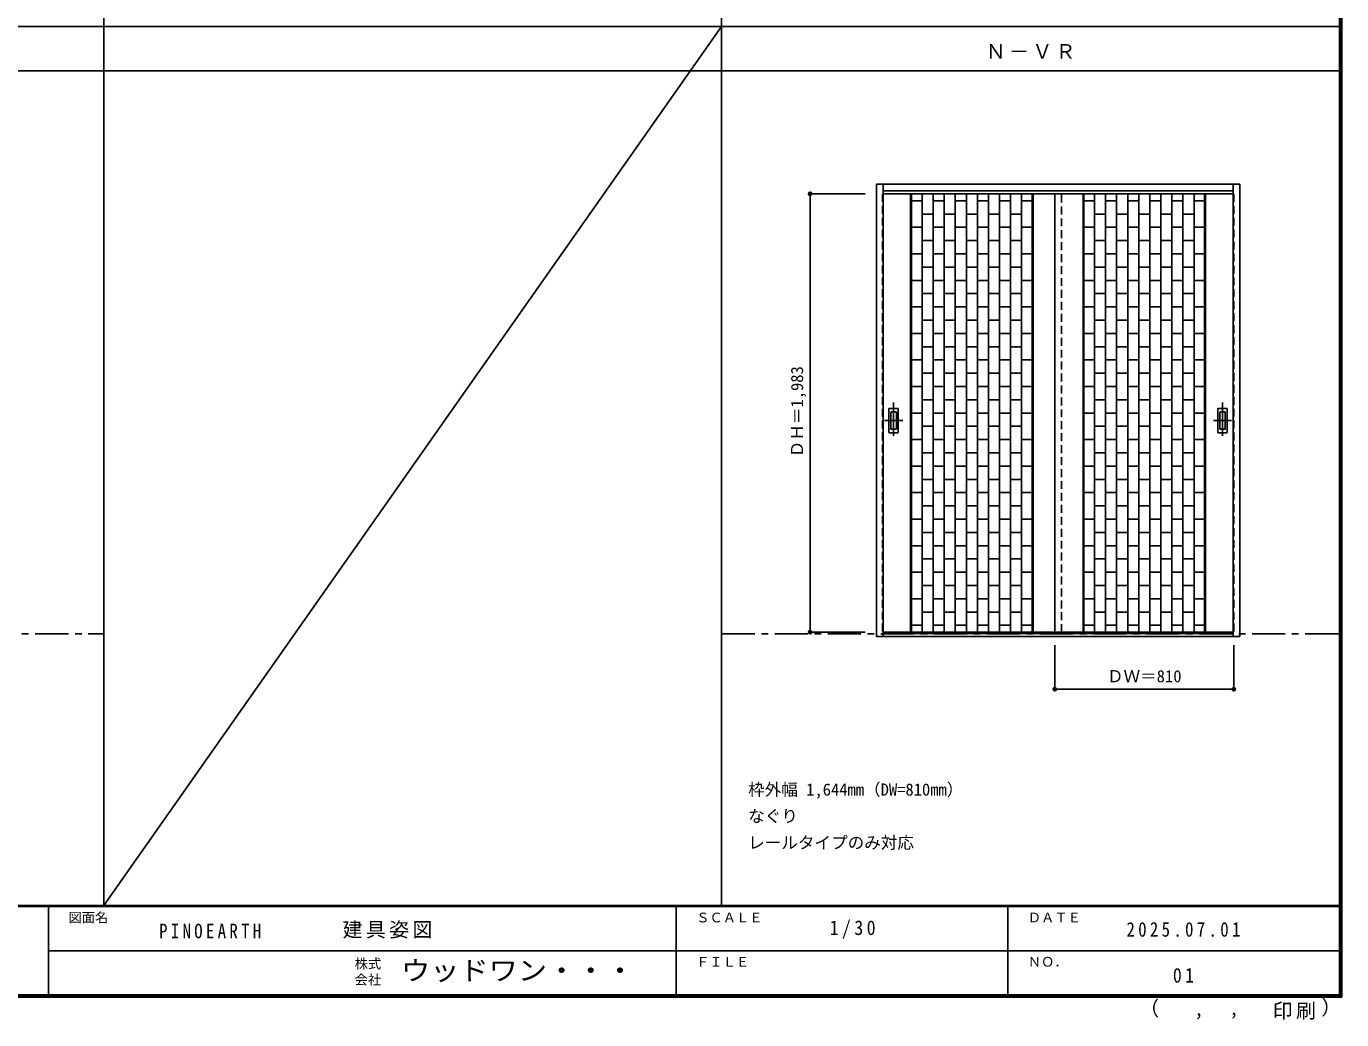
# Model space of a CAD drawing. Units: millimetres, scale not verified. Extents: x -6000 to 5700, y -4307 to 4260.
# Drawn here: x -250 to 5700, y -4307 to 186 of the extents above; entities that cross this region are included whole.
import ezdxf
from ezdxf.enums import TextEntityAlignment as Align

# ---------------------------------------------------------------- set-up
doc = ezdxf.new("R2010")
doc.units = ezdxf.units.MM
doc.header["$LTSCALE"] = 30
doc.header["$PDMODE"] = 32
doc.header["$PDSIZE"] = 15
doc.linetypes.add('CHAIN1', pattern=[8, 5, -1, 1, -1])
doc.linetypes.add('DASHED1', pattern=[1.8, 1.2, -0.6])
for name, color, linetype in [('0-1_通り芯', 4, 'CHAIN1'), ('0-2_扉', 4, 'DASHED1'), ('0-3_仕上げ', 3, 'Continuous'), ('0-4_枠', 3, 'Continuous'), ('0-6_引手', 3, 'Continuous'), ('0-A_文字', 7, 'Continuous'), ('0-B_寸法', 4, 'Continuous'), ('0-C_ハッチ', 4, 'DASHED1'), ('F-1_枠', 6, 'Continuous'), ('F-A_文字', 7, 'Continuous')]:
    doc.layers.add(name, color=color, linetype=linetype)
doc.styles.add('ＭＳ ゴシック', font='')
doc.styles.get('ＭＳ ゴシック').set_extended_font_data('MS Gothic')

msp = doc.modelspace()

# ---------------------------------------------------------------- linework, layer by layer
at = {"layer": '0-1_通り芯'}
for p, q in [((3673, -1516), (3673, -1678)), ((5161, -1516), (5161, -1678)), ((3632, -1597), (3714, -1597)), ((5120, -1597), (5202, -1597))]:
    msp.add_line(p, q, dxfattribs=at)
at = {"layer": '0-1_通り芯', "color": 7}
for p, q in [((-5490, -2562.5), (100, -2562.5)), ((2895, -2562.5), (5690, -2562.5))]:
    msp.add_line(p, q, dxfattribs=at)
at = {"layer": '0-2_扉'}
for p, q in [((3622, -571.5), (3622, -2554.5)), ((3625, -571.5), (3622, -571.5)), ((4432, -2554.5), (4432, -571.5)), ((5209, -571.5), (5212, -571.5)), ((3622, -2554.5), (3625, -2554.5))]:
    msp.add_line(p, q, dxfattribs=at)
at = {"layer": '0-2_扉', "color": 3, "linetype": 'Continuous'}
for p, q in [((5209, -571.5), (3625, -571.5)), ((4402, -2554.5), (4402, -571.5)), ((3625, -2554.5), (5209, -2554.5))]:
    msp.add_line(p, q, dxfattribs=at)
at = {"layer": '0-2_扉'}
msp.add_lwpolyline([(5212, -571.5), (5212, -2554.5), (5209, -2554.5)], dxfattribs=at)
at = {"layer": '0-3_仕上げ', "color": 7}
for p, q in [((3750, -2554.5), (3750, -571.5)), ((3754, -2554.5), (3754, -571.5)), ((4300, -2554.5), (4300, -571.5)), ((4304, -2554.5), (4304, -571.5)), ((4530, -2554.5), (4530, -571.5)), ((4534, -2554.5), (4534, -571.5)), ((5080, -2554.5), (5080, -571.5)), ((5084, -2554.5), (5084, -571.5))]:
    msp.add_line(p, q, dxfattribs=at)
at = {"layer": '0-4_枠'}
for p, q in [((3595, -2574.5), (3595, -527.5)), ((3595, -527.5), (5239, -527.5)), ((3625, -2574.5), (3625, -527.5)), ((5209, -2553.96), (5209, -527.5)), ((5239, -2574.5), (5239, -527.5)), ((3625, -557.5), (5209, -557.5)), ((5239, -2574.5), (3595, -2574.5)), ((5209, -2559.5), (3625, -2559.5))]:
    msp.add_line(p, q, dxfattribs=at)
msp.add_lwpolyline([(5209, -2574.5), (5209, -2554.3), (5209, -2553.96)], dxfattribs=at)
at = {"layer": '0-6_引手'}
for p, q in [((3652, -1650.5), (3652, -1543.5)), ((3692.5, -1542), (3653.5, -1542)), ((3694, -1543.5), (3694, -1650.5)), ((5140, -1650.5), (5140, -1543.5)), ((5180.5, -1542), (5141.5, -1542)), ((5182, -1543.5), (5182, -1650.5)), ((3692.5, -1652), (3653.5, -1652)), ((5180.5, -1652), (5141.5, -1652))]:
    msp.add_line(p, q, dxfattribs=at)
at = {"layer": '0-6_引手', "color": 7}
for p, q in [((3660.5, -1634.5), (3660.5, -1559.5)), ((3684, -1558), (3662, -1558)), ((3685.5, -1559.5), (3685.5, -1634.5)), ((5148.5, -1634.5), (5148.5, -1559.5)), ((5172, -1558), (5150, -1558)), ((5173.5, -1559.5), (5173.5, -1634.5)), ((3684, -1636), (3662, -1636)), ((5172, -1636), (5150, -1636))]:
    msp.add_line(p, q, dxfattribs=at)
at = {"layer": '0-6_引手'}
for centre, start, end in [((3653.5, -1543.5), 90, 180), ((3692.5, -1543.5), 0, 90), ((5141.5, -1543.5), 90, 180), ((5180.5, -1543.5), 0, 90), ((3653.5, -1650.5), 180, 270), ((3692.5, -1650.5), 270, 0), ((5141.5, -1650.5), 180, 270), ((5180.5, -1650.5), 270, 0)]:
    msp.add_arc(centre, 1.5, start, end, dxfattribs=at)
at = {"layer": '0-6_引手', "color": 7}
for centre, start, end in [((3662, -1559.5), 90, 180), ((3684, -1559.5), 0, 90), ((5150, -1559.5), 90, 180), ((5172, -1559.5), 0, 90), ((3662, -1634.5), 180, 270), ((3684, -1634.5), 270, 0), ((5150, -1634.5), 180, 270), ((5172, -1634.5), 270, 0)]:
    msp.add_arc(centre, 1.5, start, end, dxfattribs=at)
at = {"layer": '0-B_寸法'}
for p, q in [((3295, -571.5), (3545, -571.5)), ((3295, -571.5), (3295, -2554.5)), ((3295, -2554.5), (3545, -2554.5)), ((4402, -2812.5), (4402, -2612.5)), ((5212, -2812.5), (5212, -2612.5)), ((4402, -2812.5), (5212, -2812.5))]:
    msp.add_line(p, q, dxfattribs=at)
at = {"layer": '0-B_寸法', "color": 7}
for p in [(3295, -571.5), (3295, -2554.5), (4402, -2812.5), (5212, -2812.5)]:
    msp.add_point(p, dxfattribs=at)
at = {"layer": '0-C_ハッチ', "linetype": 'Continuous'}
for p, q in [((3802, -2554.5), (3802, -571.5)), ((3852, -571.5), (3852, -2554.5)), ((3902, -571.5), (3902, -2554.5)), ((3952, -571.5), (3952, -2554.5)), ((4002, -571.5), (4002, -2554.5)), ((4052, -571.5), (4052, -2554.5)), ((4102, -571.5), (4102, -2554.5)), ((4152, -571.5), (4152, -2554.5)), ((4202, -571.5), (4202, -2554.5)), ((4252, -571.5), (4252, -2554.5)), ((4582, -2554.5), (4582, -571.5)), ((4632, -571.5), (4632, -2554.5)), ((4682, -571.5), (4682, -2554.5)), ((4732, -571.5), (4732, -2554.5)), ((4782, -571.5), (4782, -2554.5)), ((4832, -571.5), (4832, -2554.5)), ((4882, -571.5), (4882, -2554.5)), ((4932, -571.5), (4932, -2554.5)), ((4982, -571.5), (4982, -2554.5)), ((5032, -571.5), (5032, -2554.5)), ((3802, -603), (3754, -603)), ((3902, -603), (3852, -603)), ((4002, -603), (3952, -603)), ((4102, -603), (4052, -603)), ((4202, -603), (4152, -603)), ((4300, -603), (4252, -603)), ((4582, -603), (4534, -603)), ((4682, -603), (4632, -603)), ((4782, -603), (4732, -603)), ((4882, -603), (4832, -603)), ((4982, -603), (4932, -603)), ((5080, -603), (5032, -603)), ((3852, -663), (3802, -663)), ((3952, -663), (3902, -663)), ((4052, -663), (4002, -663)), ((4152, -663), (4102, -663)), ((4252, -663), (4202, -663)), ((4632, -663), (4582, -663)), ((4732, -663), (4682, -663)), ((4832, -663), (4782, -663)), ((4932, -663), (4882, -663)), ((5032, -663), (4982, -663)), ((3802, -723), (3754, -723)), ((3902, -723), (3852, -723)), ((4002, -723), (3952, -723)), ((4102, -723), (4052, -723)), ((4202, -723), (4152, -723)), ((4300, -723), (4252, -723)), ((4582, -723), (4534, -723)), ((4682, -723), (4632, -723)), ((4782, -723), (4732, -723)), ((4882, -723), (4832, -723)), ((4982, -723), (4932, -723)), ((5080, -723), (5032, -723)), ((3852, -783), (3802, -783)), ((3952, -783), (3902, -783)), ((4052, -783), (4002, -783)), ((4152, -783), (4102, -783)), ((4252, -783), (4202, -783)), ((4632, -783), (4582, -783)), ((4732, -783), (4682, -783)), ((4832, -783), (4782, -783)), ((4932, -783), (4882, -783)), ((5032, -783), (4982, -783)), ((3802, -843), (3754, -843)), ((3902, -843), (3852, -843)), ((4002, -843), (3952, -843)), ((4102, -843), (4052, -843)), ((4202, -843), (4152, -843)), ((4300, -843), (4252, -843)), ((4582, -843), (4534, -843)), ((4682, -843), (4632, -843)), ((4782, -843), (4732, -843)), ((4882, -843), (4832, -843)), ((4982, -843), (4932, -843)), ((5080, -843), (5032, -843)), ((3852, -903), (3802, -903)), ((3952, -903), (3902, -903)), ((4052, -903), (4002, -903)), ((4152, -903), (4102, -903)), ((4252, -903), (4202, -903)), ((4632, -903), (4582, -903)), ((4732, -903), (4682, -903)), ((4832, -903), (4782, -903)), ((4932, -903), (4882, -903)), ((5032, -903), (4982, -903)), ((3802, -963), (3754, -963)), ((3902, -963), (3852, -963)), ((4002, -963), (3952, -963)), ((4102, -963), (4052, -963)), ((4202, -963), (4152, -963)), ((4300, -963), (4252, -963)), ((4582, -963), (4534, -963)), ((4682, -963), (4632, -963)), ((4782, -963), (4732, -963)), ((4882, -963), (4832, -963)), ((4982, -963), (4932, -963)), ((5080, -963), (5032, -963)), ((3852, -1023), (3802, -1023)), ((3952, -1023), (3902, -1023)), ((4052, -1023), (4002, -1023)), ((4152, -1023), (4102, -1023)), ((4252, -1023), (4202, -1023)), ((4632, -1023), (4582, -1023)), ((4732, -1023), (4682, -1023)), ((4832, -1023), (4782, -1023)), ((4932, -1023), (4882, -1023)), ((5032, -1023), (4982, -1023)), ((3802, -1083), (3754, -1083)), ((3902, -1083), (3852, -1083)), ((4002, -1083), (3952, -1083)), ((4102, -1083), (4052, -1083)), ((4202, -1083), (4152, -1083)), ((4300, -1083), (4252, -1083)), ((4582, -1083), (4534, -1083)), ((4682, -1083), (4632, -1083)), ((4782, -1083), (4732, -1083)), ((4882, -1083), (4832, -1083)), ((4982, -1083), (4932, -1083)), ((5080, -1083), (5032, -1083)), ((3852, -1143), (3802, -1143)), ((3952, -1143), (3902, -1143)), ((4052, -1143), (4002, -1143)), ((4152, -1143), (4102, -1143)), ((4252, -1143), (4202, -1143)), ((4632, -1143), (4582, -1143)), ((4732, -1143), (4682, -1143)), ((4832, -1143), (4782, -1143)), ((4932, -1143), (4882, -1143)), ((5032, -1143), (4982, -1143)), ((3802, -1203), (3754, -1203)), ((3902, -1203), (3852, -1203)), ((4002, -1203), (3952, -1203)), ((4102, -1203), (4052, -1203)), ((4202, -1203), (4152, -1203)), ((4300, -1203), (4252, -1203)), ((4582, -1203), (4534, -1203)), ((4682, -1203), (4632, -1203)), ((4782, -1203), (4732, -1203)), ((4882, -1203), (4832, -1203)), ((4982, -1203), (4932, -1203)), ((5080, -1203), (5032, -1203)), ((3852, -1263), (3802, -1263)), ((3952, -1263), (3902, -1263)), ((4052, -1263), (4002, -1263)), ((4152, -1263), (4102, -1263)), ((4252, -1263), (4202, -1263)), ((4632, -1263), (4582, -1263)), ((4732, -1263), (4682, -1263)), ((4832, -1263), (4782, -1263)), ((4932, -1263), (4882, -1263)), ((5032, -1263), (4982, -1263)), ((3802, -1323), (3754, -1323)), ((3902, -1323), (3852, -1323)), ((4002, -1323), (3952, -1323)), ((4102, -1323), (4052, -1323)), ((4202, -1323), (4152, -1323)), ((4300, -1323), (4252, -1323)), ((4582, -1323), (4534, -1323)), ((4682, -1323), (4632, -1323)), ((4782, -1323), (4732, -1323)), ((4882, -1323), (4832, -1323)), ((4982, -1323), (4932, -1323)), ((5080, -1323), (5032, -1323)), ((3852, -1383), (3802, -1383)), ((3952, -1383), (3902, -1383)), ((4052, -1383), (4002, -1383)), ((4152, -1383), (4102, -1383)), ((4252, -1383), (4202, -1383)), ((4632, -1383), (4582, -1383)), ((4732, -1383), (4682, -1383)), ((4832, -1383), (4782, -1383)), ((4932, -1383), (4882, -1383)), ((5032, -1383), (4982, -1383)), ((3802, -1443), (3754, -1443)), ((3902, -1443), (3852, -1443)), ((4002, -1443), (3952, -1443)), ((4102, -1443), (4052, -1443)), ((4202, -1443), (4152, -1443)), ((4300, -1443), (4252, -1443)), ((4582, -1443), (4534, -1443)), ((4682, -1443), (4632, -1443)), ((4782, -1443), (4732, -1443)), ((4882, -1443), (4832, -1443)), ((4982, -1443), (4932, -1443)), ((5080, -1443), (5032, -1443)), ((3852, -1503), (3802, -1503)), ((3952, -1503), (3902, -1503)), ((4052, -1503), (4002, -1503)), ((4152, -1503), (4102, -1503)), ((4252, -1503), (4202, -1503)), ((4632, -1503), (4582, -1503)), ((4732, -1503), (4682, -1503)), ((4832, -1503), (4782, -1503)), ((4932, -1503), (4882, -1503)), ((5032, -1503), (4982, -1503)), ((3802, -1563), (3754, -1563)), ((3902, -1563), (3852, -1563)), ((4002, -1563), (3952, -1563)), ((4102, -1563), (4052, -1563)), ((4202, -1563), (4152, -1563)), ((4300, -1563), (4252, -1563)), ((4582, -1563), (4534, -1563)), ((4682, -1563), (4632, -1563)), ((4782, -1563), (4732, -1563)), ((4882, -1563), (4832, -1563)), ((4982, -1563), (4932, -1563)), ((5080, -1563), (5032, -1563)), ((3852, -1623), (3802, -1623)), ((3952, -1623), (3902, -1623)), ((4052, -1623), (4002, -1623)), ((4152, -1623), (4102, -1623)), ((4252, -1623), (4202, -1623)), ((4632, -1623), (4582, -1623)), ((4732, -1623), (4682, -1623)), ((4832, -1623), (4782, -1623)), ((4932, -1623), (4882, -1623)), ((5032, -1623), (4982, -1623)), ((3802, -1683), (3754, -1683)), ((3902, -1683), (3852, -1683)), ((4002, -1683), (3952, -1683)), ((4102, -1683), (4052, -1683)), ((4202, -1683), (4152, -1683)), ((4300, -1683), (4252, -1683)), ((4582, -1683), (4534, -1683)), ((4682, -1683), (4632, -1683)), ((4782, -1683), (4732, -1683)), ((4882, -1683), (4832, -1683)), ((4982, -1683), (4932, -1683)), ((5080, -1683), (5032, -1683)), ((3852, -1743), (3802, -1743)), ((3952, -1743), (3902, -1743)), ((4052, -1743), (4002, -1743)), ((4152, -1743), (4102, -1743)), ((4252, -1743), (4202, -1743)), ((4632, -1743), (4582, -1743)), ((4732, -1743), (4682, -1743)), ((4832, -1743), (4782, -1743)), ((4932, -1743), (4882, -1743)), ((5032, -1743), (4982, -1743)), ((3802, -1803), (3754, -1803)), ((3902, -1803), (3852, -1803)), ((4002, -1803), (3952, -1803)), ((4102, -1803), (4052, -1803)), ((4202, -1803), (4152, -1803)), ((4300, -1803), (4252, -1803)), ((4582, -1803), (4534, -1803)), ((4682, -1803), (4632, -1803)), ((4782, -1803), (4732, -1803)), ((4882, -1803), (4832, -1803)), ((4982, -1803), (4932, -1803)), ((5080, -1803), (5032, -1803)), ((3852, -1863), (3802, -1863)), ((3952, -1863), (3902, -1863)), ((4052, -1863), (4002, -1863)), ((4152, -1863), (4102, -1863)), ((4252, -1863), (4202, -1863)), ((4632, -1863), (4582, -1863)), ((4732, -1863), (4682, -1863)), ((4832, -1863), (4782, -1863)), ((4932, -1863), (4882, -1863)), ((5032, -1863), (4982, -1863)), ((3802, -1923), (3754, -1923)), ((3902, -1923), (3852, -1923)), ((4002, -1923), (3952, -1923)), ((4102, -1923), (4052, -1923)), ((4202, -1923), (4152, -1923)), ((4300, -1923), (4252, -1923)), ((4582, -1923), (4534, -1923)), ((4682, -1923), (4632, -1923)), ((4782, -1923), (4732, -1923)), ((4882, -1923), (4832, -1923)), ((4982, -1923), (4932, -1923)), ((5080, -1923), (5032, -1923)), ((3852, -1983), (3802, -1983)), ((3952, -1983), (3902, -1983)), ((4052, -1983), (4002, -1983)), ((4152, -1983), (4102, -1983)), ((4252, -1983), (4202, -1983)), ((4632, -1983), (4582, -1983)), ((4732, -1983), (4682, -1983)), ((4832, -1983), (4782, -1983)), ((4932, -1983), (4882, -1983)), ((5032, -1983), (4982, -1983)), ((3802, -2043), (3754, -2043)), ((3902, -2043), (3852, -2043)), ((4002, -2043), (3952, -2043)), ((4102, -2043), (4052, -2043)), ((4202, -2043), (4152, -2043)), ((4300, -2043), (4252, -2043)), ((4582, -2043), (4534, -2043)), ((4682, -2043), (4632, -2043)), ((4782, -2043), (4732, -2043)), ((4882, -2043), (4832, -2043)), ((4982, -2043), (4932, -2043)), ((5080, -2043), (5032, -2043)), ((3852, -2103), (3802, -2103)), ((3952, -2103), (3902, -2103)), ((4052, -2103), (4002, -2103)), ((4152, -2103), (4102, -2103)), ((4252, -2103), (4202, -2103)), ((4632, -2103), (4582, -2103)), ((4732, -2103), (4682, -2103)), ((4832, -2103), (4782, -2103)), ((4932, -2103), (4882, -2103)), ((5032, -2103), (4982, -2103)), ((3802, -2163), (3754, -2163)), ((3902, -2163), (3852, -2163)), ((4002, -2163), (3952, -2163)), ((4102, -2163), (4052, -2163)), ((4202, -2163), (4152, -2163)), ((4300, -2163), (4252, -2163)), ((4582, -2163), (4534, -2163)), ((4682, -2163), (4632, -2163)), ((4782, -2163), (4732, -2163)), ((4882, -2163), (4832, -2163)), ((4982, -2163), (4932, -2163)), ((5080, -2163), (5032, -2163)), ((3852, -2223), (3802, -2223)), ((3952, -2223), (3902, -2223)), ((4052, -2223), (4002, -2223)), ((4152, -2223), (4102, -2223)), ((4252, -2223), (4202, -2223)), ((4632, -2223), (4582, -2223)), ((4732, -2223), (4682, -2223)), ((4832, -2223), (4782, -2223)), ((4932, -2223), (4882, -2223)), ((5032, -2223), (4982, -2223)), ((3802, -2283), (3754, -2283)), ((3902, -2283), (3852, -2283)), ((4002, -2283), (3952, -2283)), ((4102, -2283), (4052, -2283)), ((4202, -2283), (4152, -2283)), ((4300, -2283), (4252, -2283)), ((4582, -2283), (4534, -2283)), ((4682, -2283), (4632, -2283)), ((4782, -2283), (4732, -2283)), ((4882, -2283), (4832, -2283)), ((4982, -2283), (4932, -2283)), ((5080, -2283), (5032, -2283)), ((3852, -2343), (3802, -2343)), ((3952, -2343), (3902, -2343)), ((4052, -2343), (4002, -2343)), ((4152, -2343), (4102, -2343)), ((4252, -2343), (4202, -2343)), ((4632, -2343), (4582, -2343)), ((4732, -2343), (4682, -2343)), ((4832, -2343), (4782, -2343)), ((4932, -2343), (4882, -2343)), ((5032, -2343), (4982, -2343)), ((3802, -2403), (3754, -2403)), ((3902, -2403), (3852, -2403)), ((4002, -2403), (3952, -2403)), ((4102, -2403), (4052, -2403)), ((4202, -2403), (4152, -2403)), ((4300, -2403), (4252, -2403)), ((4582, -2403), (4534, -2403)), ((4682, -2403), (4632, -2403)), ((4782, -2403), (4732, -2403)), ((4882, -2403), (4832, -2403)), ((4982, -2403), (4932, -2403)), ((5080, -2403), (5032, -2403)), ((3852, -2463), (3802, -2463)), ((3952, -2463), (3902, -2463)), ((4052, -2463), (4002, -2463)), ((4152, -2463), (4102, -2463)), ((4252, -2463), (4202, -2463)), ((4632, -2463), (4582, -2463)), ((4732, -2463), (4682, -2463)), ((4832, -2463), (4782, -2463)), ((4932, -2463), (4882, -2463)), ((5032, -2463), (4982, -2463)), ((3802, -2523), (3754, -2523)), ((3852, -2523), (3902, -2523)), ((3952, -2523), (4002, -2523)), ((4052, -2523), (4102, -2523)), ((4152, -2523), (4202, -2523)), ((4300, -2523), (4252, -2523)), ((4582, -2523), (4534, -2523)), ((4632, -2523), (4682, -2523)), ((4732, -2523), (4782, -2523)), ((4832, -2523), (4882, -2523)), ((4932, -2523), (4982, -2523)), ((5080, -2523), (5032, -2523))]:
    msp.add_line(p, q, dxfattribs=at)
at = {"layer": 'F-1_枠'}
for p, q in [((100, -3790), (100, 4175)), ((2895, -3790), (2895, 4175)), ((5690, 4175), (5690, -4205)), ((5695, 4175), (5695, -4205)), ((5700, 4175), (5700, -4205)), ((-6000, 184.5), (5700, 184.5)), ((-6000, -15.5), (5700, -15.5)), ((5700, -3790), (-6000, -3790)), ((5700, -3795), (-6000, -3795)), ((-150, -3795), (-150, -4195)), ((2690, -3795), (2690, -4195)), ((4190, -3795), (4190, -4195)), ((-150, -3995), (5690, -3995.01)), ((5700, -4195), (-6000, -4195)), ((5700, -4200), (-6000, -4200)), ((5700, -4205), (-6000, -4205))]:
    msp.add_line(p, q, dxfattribs=at)
at = {"layer": 'F-A_文字'}
msp.add_line((2895, 184.5), (100, -3790), dxfattribs=at)

# ---------------------------------------------------------------- texts
at = {"layer": '0-A_文字', "style": 'ＭＳ ゴシック'}
for s, p in [('枠外幅 1,644mm（DW=810mm）', (3015, -3310)), ('なぐり', (3015, -3430)), ('レールタイプのみ対応', (3015, -3550))]:
    msp.add_text(s, height=54.99, dxfattribs=at).set_placement(p, align=Align.BOTTOM_LEFT)
at = {"layer": '0-A_文字', "insert": (4090, 39.5), "char_height": 65.98, "attachment_point": 7, "style": 'ＭＳ ゴシック'}
msp.add_mtext('\\T1.17;Ｎ－ＶＲ', dxfattribs=at)
at = {"layer": '0-B_寸法', "color": 7, "style": 'ＭＳ ゴシック'}
msp.add_text('ＤＨ＝1,983', height=54.99, rotation=90, dxfattribs=at).set_placement((3280, -1763.25), align=Align.BOTTOM_LEFT)
msp.add_text('ＤＷ＝810', height=54.99, dxfattribs=at).set_placement((4638.25, -2797.5), align=Align.BOTTOM_LEFT)
at = {"layer": 'F-A_文字', "style": 'ＭＳ ゴシック'}
for s, height, p in [('図面名', 43.99, (-60, -3880)), ('ＳＣＡＬＥ', 43.99, (2780, -3880)), ('ＤＡＴＥ', 43.99, (4280, -3880)), ('株式', 43.99, (1235, -4089)), ('ＦＩＬＥ', 43.99, (2780, -4080)), ('ＮＯ．', 43.99, (4280, -4080)), ('会社', 43.99, (1235, -4161)), ('（', 65.98, (4784.03, -4308.31)), ('）', 65.98, (5608.4, -4304.13)), (',', 65.98, (5031.28, -4308.31)), (',', 65.98, (5190.2, -4305.53))]:
    msp.add_text(s, height=height, dxfattribs=at).set_placement(p, align=Align.BOTTOM_LEFT)
at = {"layer": 'F-A_文字', "style": 'ＭＳ ゴシック', "width": 1.1}
msp.add_text('ウッドワン・・・', height=87.98, dxfattribs=at).set_placement((1445, -4155), align=Align.BOTTOM_LEFT)
at = {"layer": 'F-A_文字', "char_height": 65.98, "attachment_point": 7, "style": 'ＭＳ ゴシック'}
for s, insert in [('\\T1.17;建具姿図', (1180.42, -3940)), ('\\T1.38;\\W0.9;1/30', (3383.75, -3940)), ('\\T1.39;\\W0.85;2025.07.01', (4726.25, -3932.5)), ('\\T1.39;\\W0.85;PINOEARTH', (350, -3940)), ('\\T1.36;\\W0.9;01', (4936.25, -4140)), ('\\T1.17;印刷', (5388.15, -4306.92))]:
    msp.add_mtext(s, dxfattribs=dict(at, insert=insert))

doc.saveas('drawing.dxf')
